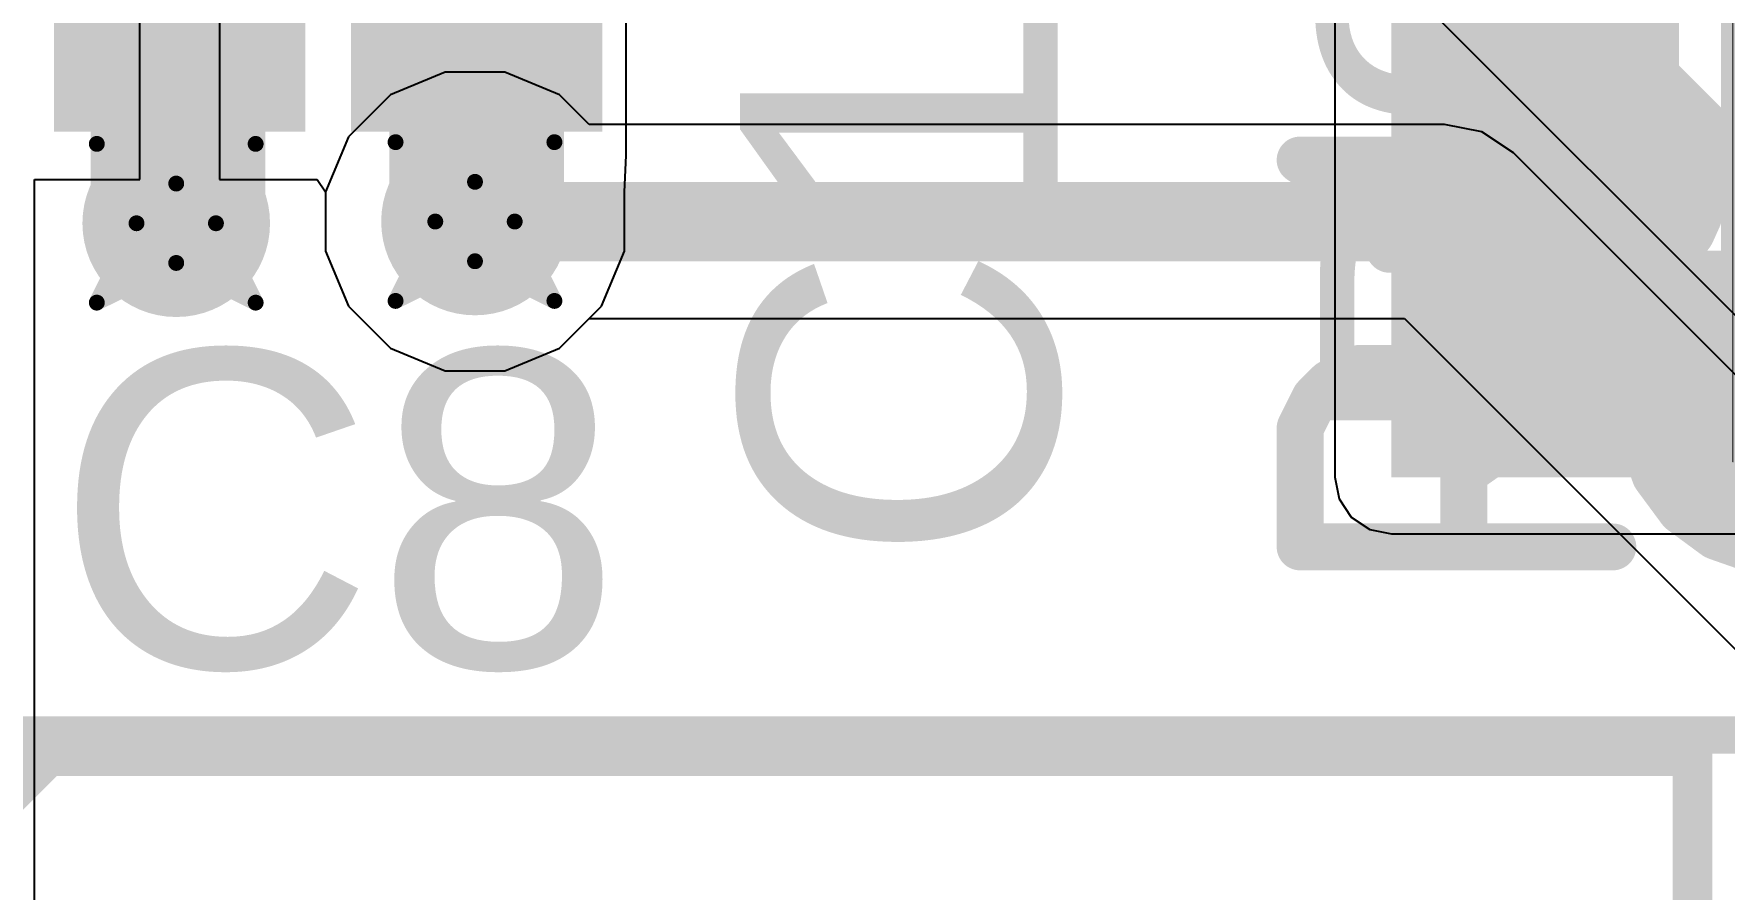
# Model space of a CAD drawing. Header units: inches. Extents: x 0 to 12.4, y -0.6 to 2.2.
# Drawn here: x 1.3581 to 1.5709, y 1.5961 to 1.7039 of the extents above; entities that cross this region are included whole.
import ezdxf

# ---------------------------------------------------------------- set-up
doc = ezdxf.new("R2010")
doc.units = ezdxf.units.IN
doc.header["$MEASUREMENT"] = 0
for name, color, linetype in [('Bottom Layer', 5, 'Continuous'), ('Dimension', 6, 'Continuous'), ('Drill Drawing', 1, 'Continuous'), ('Mechanical 4', 56, 'Continuous'), ('Top Layer', 1, 'Continuous'), ('Top Overlay', 2, 'Continuous'), ('Top Paste', 8, 'Continuous'), ('Top Solder', 216, 'Continuous'), ('Via Holes', 16, 'Continuous')]:
    doc.layers.add(name, color=color, linetype=linetype)
doc.styles.add('Arial', font='', dxfattribs={"height": 0.2})
doc.styles.get('Arial').set_extended_font_data('Arial')

# ---------------------------------------------------------------- blocks, each defined once
blk = doc.blocks.new('SOT_23_5_3')
at = {"layer": 'Top Layer'}
for points in [[(-0.07283465, 0.0492126), (-0.02952755, 0.0492126), (-0.02952755, 0.0255906), (-0.07283465, 0.0255906)], [(0.02952755, 0.0492126), (0.07283465, 0.0492126), (0.07283465, 0.0255906), (0.02952755, 0.0255906)], [(-0.07283465, 0.011811), (-0.02952755, 0.011811), (-0.02952755, -0.011811), (-0.07283465, -0.011811)], [(-0.07283465, -0.0255906), (-0.02952755, -0.0255906), (-0.02952755, -0.0492126), (-0.07283465, -0.0492126)], [(0.02952755, -0.0255906), (0.07283465, -0.0255906), (0.07283465, -0.0492126), (0.02952755, -0.0492126)]]:
    blk.add_hatch(color=1, dxfattribs=at).paths.add_polyline_path(points)
at = {"layer": 'Top Paste'}
for points in [[(-0.07283465, 0.0492126), (-0.02952755, 0.0492126), (-0.02952755, 0.0255906), (-0.07283465, 0.0255906)], [(0.02952755, 0.0492126), (0.07283465, 0.0492126), (0.07283465, 0.0255906), (0.02952755, 0.0255906)], [(-0.07283465, 0.011811), (-0.02952755, 0.011811), (-0.02952755, -0.011811), (-0.07283465, -0.011811)], [(-0.07283465, -0.0255906), (-0.02952755, -0.0255906), (-0.02952755, -0.0492126), (-0.07283465, -0.0492126)], [(0.02952755, -0.0255906), (0.07283465, -0.0255906), (0.07283465, -0.0492126), (0.02952755, -0.0492126)]]:
    blk.add_hatch(color=8, dxfattribs=at).paths.add_polyline_path(points)
at = {"layer": 'Top Solder'}
for points in [[(-0.07683465, 0.0532126), (-0.02552755, 0.0532126), (-0.02552755, 0.0215906), (-0.07683465, 0.0215906)], [(0.02552755, 0.0532126), (0.07683465, 0.0532126), (0.07683465, 0.0215906), (0.02552755, 0.0215906)], [(-0.07683465, 0.015811), (-0.02552755, 0.015811), (-0.02552755, -0.015811), (-0.07683465, -0.015811)], [(-0.07683465, -0.0215906), (-0.02552755, -0.0215906), (-0.02552755, -0.0532126), (-0.07683465, -0.0532126)], [(0.02552755, -0.0215906), (0.07683465, -0.0215906), (0.07683465, -0.0532126), (0.02552755, -0.0532126)]]:
    blk.add_hatch(color=216, dxfattribs=at).paths.add_polyline_path(points)
at = {"layer": 'Top Overlay'}
for points in [[(-0.0346064, 0.059, 0.005, 0.005, 0), (-0.0346064, 0.055063, 0.005, 0.005, 0)], [(-0.0346064, 0.059, 0.005, 0.005, 0), (0.0343936, 0.059, 0.005, 0.005, 0)], [(0.0343936, 0.059, 0.005, 0.005, 0), (0.0343936, 0.055063, 0.005, 0.005, 0)], [(-0.084, 0.042, 0.005, 0.005, 0), (-0.084, 0.032, 0.005, 0.005, 0)], [(-0.084, 0.042, 0.005, 0.005, 0), (-0.079, 0.037, 0.005, 0.005, 0)], [(-0.079, 0.037, 0.005, 0.005, 0), (-0.084, 0.032, 0.005, 0.005, 0)], [(0.0346457, 0.0173228, 0.005, 0.005, 0), (0.0346457, -0.0164567, 0.005, 0.005, 0)], [(-0.0346064, -0.055063, 0.005, 0.005, 0), (-0.0346064, -0.059, 0.005, 0.005, 0)], [(0.0343936, -0.055063, 0.005, 0.005, 0), (0.0343936, -0.059, 0.005, 0.005, 0)], [(-0.0346064, -0.059, 0.005, 0.005, 0), (0.0343936, -0.059, 0.005, 0.005, 0)]]:
    blk.add_lwpolyline(points, format="xyseb", dxfattribs=at)
for points in [[(-0.0358564, 0.059, 0.0025, 0.0025, 1), (-0.0333564, 0.059, 0.0025, 0.0025, 1)], [(-0.0358564, 0.059, 0.0025, 0.0025, 1), (-0.0333564, 0.059, 0.0025, 0.0025, 1)], [(0.0331436, 0.059, 0.0025, 0.0025, 1), (0.0356436, 0.059, 0.0025, 0.0025, 1)], [(0.0331436, 0.059, 0.0025, 0.0025, 1), (0.0356436, 0.059, 0.0025, 0.0025, 1)], [(-0.0358564, 0.055063, 0.0025, 0.0025, 1), (-0.0333564, 0.055063, 0.0025, 0.0025, 1)], [(0.0331436, 0.055063, 0.0025, 0.0025, 1), (0.0356436, 0.055063, 0.0025, 0.0025, 1)], [(-0.08525, 0.042, 0.0025, 0.0025, 1), (-0.08275, 0.042, 0.0025, 0.0025, 1)], [(-0.08525, 0.042, 0.0025, 0.0025, 1), (-0.08275, 0.042, 0.0025, 0.0025, 1)], [(-0.08025, 0.037, 0.0025, 0.0025, 1), (-0.07775, 0.037, 0.0025, 0.0025, 1)], [(-0.08025, 0.037, 0.0025, 0.0025, 1), (-0.07775, 0.037, 0.0025, 0.0025, 1)], [(-0.08525, 0.032, 0.0025, 0.0025, 1), (-0.08275, 0.032, 0.0025, 0.0025, 1)], [(-0.08525, 0.032, 0.0025, 0.0025, 1), (-0.08275, 0.032, 0.0025, 0.0025, 1)], [(0.0333957, 0.0173228, 0.0025, 0.0025, 1), (0.0358957, 0.0173228, 0.0025, 0.0025, 1)], [(0.0333957, -0.0164567, 0.0025, 0.0025, 1), (0.0358957, -0.0164567, 0.0025, 0.0025, 1)], [(-0.0358564, -0.055063, 0.0025, 0.0025, 1), (-0.0333564, -0.055063, 0.0025, 0.0025, 1)], [(0.0331436, -0.055063, 0.0025, 0.0025, 1), (0.0356436, -0.055063, 0.0025, 0.0025, 1)], [(-0.0358564, -0.059, 0.0025, 0.0025, 1), (-0.0333564, -0.059, 0.0025, 0.0025, 1)], [(-0.0358564, -0.059, 0.0025, 0.0025, 1), (-0.0333564, -0.059, 0.0025, 0.0025, 1)], [(0.0331436, -0.059, 0.0025, 0.0025, 1), (0.0356436, -0.059, 0.0025, 0.0025, 1)], [(0.0331436, -0.059, 0.0025, 0.0025, 1), (0.0356436, -0.059, 0.0025, 0.0025, 1)]]:
    blk.add_lwpolyline(points, format="xyseb", close=True, dxfattribs=at)
blk = doc.blocks.new('R___0402_24')
at = {"layer": 'Top Layer'}
for points in [[(-0.0275, -0.0125), (-0.0275, 0.0125), (-0.009500000000000003, 0.0125), (-0.009499999999999996, -0.0125)], [(0.009500000000000003, -0.0125), (0.009499999999999996, 0.0125), (0.0275, 0.0125), (0.0275, -0.0125)]]:
    blk.add_hatch(color=1, dxfattribs=at).paths.add_polyline_path(points)
at = {"layer": 'Top Paste'}
for points in [[(-0.0275, -0.0125), (-0.0275, 0.0125), (-0.009500000000000003, 0.0125), (-0.009499999999999996, -0.0125)], [(0.009500000000000003, -0.0125), (0.009499999999999996, 0.0125), (0.0275, 0.0125), (0.0275, -0.0125)]]:
    blk.add_hatch(color=8, dxfattribs=at).paths.add_polyline_path(points)
at = {"layer": 'Top Solder'}
for points in [[(-0.0296654, -0.0146654), (-0.0296654, 0.0146654), (-0.007334600000000003, 0.0146654), (-0.007334599999999997, -0.0146654)], [(0.007334600000000003, -0.0146654), (0.007334599999999997, 0.0146654), (0.0296654, 0.0146654), (0.0296654, -0.0146654)]]:
    blk.add_hatch(color=216, dxfattribs=at).paths.add_polyline_path(points)
at = {"layer": 'Top Overlay'}
for points in [[(-0.031, -0.016, 0.005, 0.005, 0), (-0.031, 0.016, 0.005, 0.005, 0)], [(0.031, 0.016, 0.005, 0.005, 0), (-0.031, 0.016, 0.005, 0.005, 0)], [(0.031, -0.016, 0.005, 0.005, 0), (0.031, 0.016, 0.005, 0.005, 0)], [(0.031, -0.016, 0.005, 0.005, 0), (-0.031, -0.016, 0.005, 0.005, 0)], [(0.032, -0.017, 0.000127, 0.000127, 0), (-0.032, -0.017, 0.000127, 0.000127, 0)]]:
    blk.add_lwpolyline(points, format="xyseb", dxfattribs=at)
for points in [[(-0.03225, 0.016, 0.0025, 0.0025, 1), (-0.02975, 0.016, 0.0025, 0.0025, 1)], [(-0.03225, 0.016, 0.0025, 0.0025, 1), (-0.02975, 0.016, 0.0025, 0.0025, 1)], [(0.02975, 0.016, 0.0025, 0.0025, 1), (0.03225, 0.016, 0.0025, 0.0025, 1)], [(0.02975, 0.016, 0.0025, 0.0025, 1), (0.03225, 0.016, 0.0025, 0.0025, 1)], [(-0.03225, -0.016, 0.0025, 0.0025, 1), (-0.02975, -0.016, 0.0025, 0.0025, 1)], [(-0.03225, -0.016, 0.0025, 0.0025, 1), (-0.02975, -0.016, 0.0025, 0.0025, 1)], [(0.02975, -0.016, 0.0025, 0.0025, 1), (0.03225, -0.016, 0.0025, 0.0025, 1)], [(0.02975, -0.016, 0.0025, 0.0025, 1), (0.03225, -0.016, 0.0025, 0.0025, 1)], [(-0.0320317, -0.017, 6.35e-05, 6.35e-05, 1), (-0.0319683, -0.017, 6.35e-05, 6.35e-05, 1)], [(0.0319683, -0.017, 6.35e-05, 6.35e-05, 1), (0.0320317, -0.017, 6.35e-05, 6.35e-05, 1)]]:
    blk.add_lwpolyline(points, format="xyseb", close=True, dxfattribs=at)
blk = doc.blocks.new('RT1A221M0605_61')
at = {"layer": 'Top Overlay'}
for points in [[(-0.1299213, 0.0770787, 0.005, 0.005, 0), (-0.0770787, 0.1299213, 0.005, 0.005, 0)], [(-0.0770787, 0.1299213, 0.005, 0.005, 0), (0, 0.1299213, 0.005, 0.005, 0)], [(0, 0.1299213, 0.005, 0.005, 0), (0.1299213, 0.1299213, 0.005, 0.005, 0)], [(0.1299213, 0.0550787, 0.005, 0.005, 0), (0.1299213, 0.1299213, 0.005, 0.005, 0)]]:
    blk.add_lwpolyline(points, format="xyseb", dxfattribs=at)
for points in [[(-0.0783287, 0.1299213, 0.0025, 0.0025, 1), (-0.0758287, 0.1299213, 0.0025, 0.0025, 1)], [(-0.0783287, 0.1299213, 0.0025, 0.0025, 1), (-0.0758287, 0.1299213, 0.0025, 0.0025, 1)], [(-0.00125, 0.1299213, 0.0025, 0.0025, 1), (0.00125, 0.1299213, 0.0025, 0.0025, 1)], [(-0.00125, 0.1299213, 0.0025, 0.0025, 1), (0.00125, 0.1299213, 0.0025, 0.0025, 1)], [(0.1286713, 0.1299213, 0.0025, 0.0025, 1), (0.1311713, 0.1299213, 0.0025, 0.0025, 1)], [(0.1286713, 0.1299213, 0.0025, 0.0025, 1), (0.1311713, 0.1299213, 0.0025, 0.0025, 1)]]:
    blk.add_lwpolyline(points, format="xyseb", close=True, dxfattribs=at)

msp = doc.modelspace()

# ---------------------------------------------------------------- hatches: boundary and pattern name
at = {"layer": 'Bottom Layer'}
h = msp.add_hatch(color=5, dxfattribs=at)
edge = h.paths.add_edge_path()
edge.add_arc((1.4136182, 1.6802166), 0.011811, 0, 360)
h = msp.add_hatch(color=5, dxfattribs=at)
edge = h.paths.add_edge_path()
edge.add_arc((1.376, 1.68), 0.011811, 0, 360)
at = {"layer": 'Top Layer'}
for points in [[(1.529, 1.648), (1.564, 1.648), (1.564, 1.827), (1.529, 1.827)], [(1.529, 1.648), (1.6034408, 1.648), (1.6034408, 1.676551), (1.529, 1.676551)]]:
    msp.add_hatch(color=1, dxfattribs=at).paths.add_polyline_path(points)
h = msp.add_hatch(color=1, dxfattribs=at)
edge = h.paths.add_edge_path()
edge.add_arc((1.4136182, 1.6802166), 0.011811, 0, 360)
h = msp.add_hatch(color=1, dxfattribs=at)
edge = h.paths.add_edge_path()
edge.add_arc((1.376, 1.68), 0.011811, 0, 360)
at = {"layer": 'Via Holes'}
h = msp.add_hatch(color=7, dxfattribs=at)
edge = h.paths.add_edge_path()
edge.add_arc((1.376, 1.68), 0.0059055, 0, 360)
h = msp.add_hatch(color=7, dxfattribs=at)
edge = h.paths.add_edge_path()
edge.add_arc((1.4136182, 1.6802166), 0.0059055, 0, 360)

# ---------------------------------------------------------------- linework, layer by layer
at = {"layer": 'Bottom Layer'}
for p, q in [((1.5039321, 1.7367649), (1.7427649, 1.4979321)), ((1.4098765, 1.6990276), (1.4029626, 1.6961638)), ((1.4173599, 1.6990276), (1.4098765, 1.6990276)), ((1.4242738, 1.6961638), (1.4173599, 1.6990276)), ((1.4029626, 1.6961638), (1.397671, 1.6908722)), ((1.4279859, 1.6924517), (1.4242738, 1.6961638)), ((1.5357055, 1.6924517), (1.4279859, 1.6924517)), ((1.5403877, 1.6915204), (1.5357055, 1.6924517)), ((1.397671, 1.6908722), (1.3948072, 1.6839583)), ((1.544357, 1.6888681), (1.5403877, 1.6915204)), ((1.7086515, 1.5245736), (1.544357, 1.6888681)), ((1.3948072, 1.6839583), (1.3948072, 1.6764749)), ((1.3948072, 1.6764749), (1.397671, 1.669561)), ((1.397671, 1.669561), (1.4029626, 1.6642694)), ((1.4242738, 1.6642694), (1.4279859, 1.6679815)), ((1.4279859, 1.6679815), (1.5306376, 1.6679815)), ((1.5306376, 1.6679815), (1.6877649, 1.5108542)), ((1.4029626, 1.6642694), (1.4098765, 1.6614056)), ((1.4173599, 1.6614056), (1.4242738, 1.6642694)), ((1.4098765, 1.6614056), (1.4173599, 1.6614056))]:
    msp.add_line(p, q, dxfattribs=at)
for points in [[(1.509, 1.749, 0.01, 0.01, 0), (1.755, 1.503, 0.01, 0.01, 0)], [(1.4136182, 1.6802166, 0.01, 0.01, 0), (1.5357055, 1.6802166, 0.01, 0.01, 0)], [(1.5357055, 1.6802166, 0.01, 0.01, 0), (1.7, 1.5159221, 0.01, 0.01, 0)]]:
    msp.add_lwpolyline(points, format="xyseb", dxfattribs=at)
for points in [[(1.4111182, 1.6802166, 0.005, 0.005, 1), (1.4161182, 1.6802166, 0.005, 0.005, 1)], [(1.5332055, 1.6802166, 0.005, 0.005, 1), (1.5382055, 1.6802166, 0.005, 0.005, 1)], [(1.5332055, 1.6802166, 0.005, 0.005, 1), (1.5382055, 1.6802166, 0.005, 0.005, 1)]]:
    msp.add_lwpolyline(points, format="xyseb", close=True, dxfattribs=at)
at = {"layer": 'Dimension'}
for points in [[(1.5612935, 1.6949748, 0.007874, 0.007874, 0), (1.5612935, 1.709507, 0.007874, 0.007874, 0)], [(1.5612935, 1.694974, 0.007874, 0.007874, 0), (1.5612935, 1.6949748, 0.007874, 0.007874, 0)], [(1.5612935, 1.6948606, 0.007874, 0.007874, 0), (1.5612935, 1.694974, 0.007874, 0.007874, 0)], [(1.5612935, 1.6948606, 0.007874, 0.007874, 0), (1.5613041, 1.6947474, 0.007874, 0.007874, 0)], [(1.5613041, 1.6947469, 0.007874, 0.007874, 0), (1.5613041, 1.6947474, 0.007874, 0.007874, 0)], [(1.5613041, 1.6947469, 0.007874, 0.007874, 0), (1.5613743, 1.6939981, 0.007874, 0.007874, 0)], [(1.5613743, 1.6939981, 0.007874, 0.007874, 0), (1.5614021, 1.6937022, 0.007874, 0.007874, 0)], [(1.5614021, 1.6937022, 0.007874, 0.007874, 0), (1.5615002, 1.6934216, 0.007874, 0.007874, 0)], [(1.5615002, 1.6934216, 0.007874, 0.007874, 0), (1.5615003, 1.6934215, 0.007874, 0.007874, 0)], [(1.5615003, 1.6934215, 0.007874, 0.007874, 0), (1.5626109, 1.6902475, 0.007874, 0.007874, 0)], [(1.5626109, 1.6902475, 0.007874, 0.007874, 0), (1.5631092, 1.6888236, 0.007874, 0.007874, 0)], [(1.5631092, 1.6888236, 0.007874, 0.007874, 0), (1.5633264, 1.6885293, 0.007874, 0.007874, 0)], [(1.5633264, 1.6885293, 0.007874, 0.007874, 0), (1.5633265, 1.6885291, 0.007874, 0.007874, 0)], [(1.5633265, 1.6885291, 0.007874, 0.007874, 0), (1.5658861, 1.6850609, 0.007874, 0.007874, 0)], [(1.5658861, 1.6850609, 0.007874, 0.007874, 0), (1.5667309, 1.6831889, 0.007874, 0.007874, 0)], [(1.5667309, 1.6811351, 0.007874, 0.007874, 0), (1.5667309, 1.6831889, 0.007874, 0.007874, 0)], [(1.5658861, 1.679263, 0.007874, 0.007874, 0), (1.5667309, 1.6811351, 0.007874, 0.007874, 0)], [(1.5633265, 1.6757948, 0.007874, 0.007874, 0), (1.5658861, 1.679263, 0.007874, 0.007874, 0)], [(1.5629883, 1.6751551, 0.007874, 0.007874, 0), (1.5631092, 1.6755003, 0.007874, 0.007874, 0)], [(1.5631092, 1.6755003, 0.007874, 0.007874, 0), (1.5633263, 1.6757946, 0.007874, 0.007874, 0)], [(1.5633263, 1.6757946, 0.007874, 0.007874, 0), (1.5633265, 1.6757948, 0.007874, 0.007874, 0)], [(1.5615002, 1.6709024, 0.007874, 0.007874, 0), (1.5629883, 1.675155, 0.007874, 0.007874, 0)], [(1.5629883, 1.675155, 0.007874, 0.007874, 0), (1.5629883, 1.6751551, 0.007874, 0.007874, 0)], [(1.5612935, 1.6694634, 0.007874, 0.007874, 0), (1.5613041, 1.6695765, 0.007874, 0.007874, 0)], [(1.5612935, 1.6693496, 0.007874, 0.007874, 0), (1.5612935, 1.6694634, 0.007874, 0.007874, 0)], [(1.5612935, 1.6693495, 0.007874, 0.007874, 0), (1.5612935, 1.6693496, 0.007874, 0.007874, 0)], [(1.5612935, 1.6548174, 0.007874, 0.007874, 0), (1.5612935, 1.6693495, 0.007874, 0.007874, 0)], [(1.5613041, 1.669577, 0.007874, 0.007874, 0), (1.5613743, 1.6703258, 0.007874, 0.007874, 0)], [(1.5613041, 1.6695765, 0.007874, 0.007874, 0), (1.5613041, 1.669577, 0.007874, 0.007874, 0)], [(1.5613743, 1.6703259, 0.007874, 0.007874, 0), (1.5614021, 1.6706218, 0.007874, 0.007874, 0)], [(1.5613743, 1.6703258, 0.007874, 0.007874, 0), (1.5613743, 1.6703259, 0.007874, 0.007874, 0)], [(1.5614021, 1.6706218, 0.007874, 0.007874, 0), (1.5615002, 1.6709021, 0.007874, 0.007874, 0)], [(1.5615002, 1.6709021, 0.007874, 0.007874, 0), (1.5615002, 1.6709024, 0.007874, 0.007874, 0)], [(1.5612935, 1.6548165, 0.007874, 0.007874, 0), (1.5612935, 1.6548174, 0.007874, 0.007874, 0)], [(1.5612935, 1.6547031, 0.007874, 0.007874, 0), (1.5612935, 1.6548165, 0.007874, 0.007874, 0)], [(1.5612935, 1.6547031, 0.007874, 0.007874, 0), (1.5613041, 1.65459, 0.007874, 0.007874, 0)], [(1.5613041, 1.6545894, 0.007874, 0.007874, 0), (1.5613041, 1.65459, 0.007874, 0.007874, 0)], [(1.5613041, 1.6545894, 0.007874, 0.007874, 0), (1.5613743, 1.6538406, 0.007874, 0.007874, 0)], [(1.5613743, 1.6538406, 0.007874, 0.007874, 0), (1.5614021, 1.6535447, 0.007874, 0.007874, 0)], [(1.5614021, 1.6535447, 0.007874, 0.007874, 0), (1.5615002, 1.6532641, 0.007874, 0.007874, 0)], [(1.5615002, 1.6532641, 0.007874, 0.007874, 0), (1.5615003, 1.6532641, 0.007874, 0.007874, 0)], [(1.5615003, 1.6532641, 0.007874, 0.007874, 0), (1.5628874, 1.6492999, 0.007874, 0.007874, 0)], [(1.5628874, 1.6492999, 0.007874, 0.007874, 0), (1.5631092, 1.6486661, 0.007874, 0.007874, 0)], [(1.5631092, 1.6486661, 0.007874, 0.007874, 0), (1.5661784, 1.6445075, 0.007874, 0.007874, 0)], [(1.5661784, 1.6445075, 0.007874, 0.007874, 0), (1.570337, 1.6414383, 0.007874, 0.007874, 0)], [(1.570337, 1.6414383, 0.007874, 0.007874, 0), (1.5752155, 1.6397312, 0.007874, 0.007874, 0)]]:
    msp.add_lwpolyline(points, format="xyseb", dxfattribs=at)
for points in [[(1.559325, 1.6949748, 0.003937, 0.003937, 1), (1.563262, 1.6949748, 0.003937, 0.003937, 1)], [(1.559325, 1.6949748, 0.003937, 0.003937, 1), (1.563262, 1.6949748, 0.003937, 0.003937, 1)], [(1.559325, 1.694974, 0.003937, 0.003937, 1), (1.563262, 1.694974, 0.003937, 0.003937, 1)], [(1.559325, 1.694974, 0.003937, 0.003937, 1), (1.563262, 1.694974, 0.003937, 0.003937, 1)], [(1.559325, 1.6948606, 0.003937, 0.003937, 1), (1.563262, 1.6948606, 0.003937, 0.003937, 1)], [(1.559325, 1.6948606, 0.003937, 0.003937, 1), (1.563262, 1.6948606, 0.003937, 0.003937, 1)], [(1.5593356, 1.6947474, 0.003937, 0.003937, 1), (1.5632726, 1.6947474, 0.003937, 0.003937, 1)], [(1.5593356, 1.6947474, 0.003937, 0.003937, 1), (1.5632726, 1.6947474, 0.003937, 0.003937, 1)], [(1.5593356, 1.6947469, 0.003937, 0.003937, 1), (1.5632726, 1.6947469, 0.003937, 0.003937, 1)], [(1.5593356, 1.6947469, 0.003937, 0.003937, 1), (1.5632726, 1.6947469, 0.003937, 0.003937, 1)], [(1.5594058, 1.6939981, 0.003937, 0.003937, 1), (1.5633428, 1.6939981, 0.003937, 0.003937, 1)], [(1.5594058, 1.6939981, 0.003937, 0.003937, 1), (1.5633428, 1.6939981, 0.003937, 0.003937, 1)], [(1.5594336, 1.6937022, 0.003937, 0.003937, 1), (1.5633706, 1.6937022, 0.003937, 0.003937, 1)], [(1.5594336, 1.6937022, 0.003937, 0.003937, 1), (1.5633706, 1.6937022, 0.003937, 0.003937, 1)], [(1.5595317, 1.6934216, 0.003937, 0.003937, 1), (1.5634687, 1.6934216, 0.003937, 0.003937, 1)], [(1.5595317, 1.6934216, 0.003937, 0.003937, 1), (1.5634687, 1.6934216, 0.003937, 0.003937, 1)], [(1.5595318, 1.6934215, 0.003937, 0.003937, 1), (1.5634688, 1.6934215, 0.003937, 0.003937, 1)], [(1.5595318, 1.6934215, 0.003937, 0.003937, 1), (1.5634688, 1.6934215, 0.003937, 0.003937, 1)], [(1.5606424, 1.6902475, 0.003937, 0.003937, 1), (1.5645794, 1.6902475, 0.003937, 0.003937, 1)], [(1.5606424, 1.6902475, 0.003937, 0.003937, 1), (1.5645794, 1.6902475, 0.003937, 0.003937, 1)], [(1.5611407, 1.6888236, 0.003937, 0.003937, 1), (1.5650777, 1.6888236, 0.003937, 0.003937, 1)], [(1.5611407, 1.6888236, 0.003937, 0.003937, 1), (1.5650777, 1.6888236, 0.003937, 0.003937, 1)], [(1.5613579, 1.6885293, 0.003937, 0.003937, 1), (1.5652949, 1.6885293, 0.003937, 0.003937, 1)], [(1.5613579, 1.6885293, 0.003937, 0.003937, 1), (1.5652949, 1.6885293, 0.003937, 0.003937, 1)], [(1.561358, 1.6885291, 0.003937, 0.003937, 1), (1.565295, 1.6885291, 0.003937, 0.003937, 1)], [(1.561358, 1.6885291, 0.003937, 0.003937, 1), (1.565295, 1.6885291, 0.003937, 0.003937, 1)], [(1.5639176, 1.6850609, 0.003937, 0.003937, 1), (1.5678546, 1.6850609, 0.003937, 0.003937, 1)], [(1.5639176, 1.6850609, 0.003937, 0.003937, 1), (1.5678546, 1.6850609, 0.003937, 0.003937, 1)], [(1.5647624, 1.6831889, 0.003937, 0.003937, 1), (1.5686994, 1.6831889, 0.003937, 0.003937, 1)], [(1.5647624, 1.6831889, 0.003937, 0.003937, 1), (1.5686994, 1.6831889, 0.003937, 0.003937, 1)], [(1.5647624, 1.6811351, 0.003937, 0.003937, 1), (1.5686994, 1.6811351, 0.003937, 0.003937, 1)], [(1.5647624, 1.6811351, 0.003937, 0.003937, 1), (1.5686994, 1.6811351, 0.003937, 0.003937, 1)], [(1.5639176, 1.679263, 0.003937, 0.003937, 1), (1.5678546, 1.679263, 0.003937, 0.003937, 1)], [(1.5639176, 1.679263, 0.003937, 0.003937, 1), (1.5678546, 1.679263, 0.003937, 0.003937, 1)], [(1.5611407, 1.6755003, 0.003937, 0.003937, 1), (1.5650777, 1.6755003, 0.003937, 0.003937, 1)], [(1.5611407, 1.6755003, 0.003937, 0.003937, 1), (1.5650777, 1.6755003, 0.003937, 0.003937, 1)], [(1.5613578, 1.6757946, 0.003937, 0.003937, 1), (1.5652948, 1.6757946, 0.003937, 0.003937, 1)], [(1.5613578, 1.6757946, 0.003937, 0.003937, 1), (1.5652948, 1.6757946, 0.003937, 0.003937, 1)], [(1.561358, 1.6757948, 0.003937, 0.003937, 1), (1.565295, 1.6757948, 0.003937, 0.003937, 1)], [(1.561358, 1.6757948, 0.003937, 0.003937, 1), (1.565295, 1.6757948, 0.003937, 0.003937, 1)], [(1.5610198, 1.6751551, 0.003937, 0.003937, 1), (1.5649568, 1.6751551, 0.003937, 0.003937, 1)], [(1.5610198, 1.6751551, 0.003937, 0.003937, 1), (1.5649568, 1.6751551, 0.003937, 0.003937, 1)], [(1.5610198, 1.675155, 0.003937, 0.003937, 1), (1.5649568, 1.675155, 0.003937, 0.003937, 1)], [(1.5610198, 1.675155, 0.003937, 0.003937, 1), (1.5649568, 1.675155, 0.003937, 0.003937, 1)], [(1.559325, 1.6694634, 0.003937, 0.003937, 1), (1.563262, 1.6694634, 0.003937, 0.003937, 1)], [(1.559325, 1.6694634, 0.003937, 0.003937, 1), (1.563262, 1.6694634, 0.003937, 0.003937, 1)], [(1.559325, 1.6693496, 0.003937, 0.003937, 1), (1.563262, 1.6693496, 0.003937, 0.003937, 1)], [(1.559325, 1.6693496, 0.003937, 0.003937, 1), (1.563262, 1.6693496, 0.003937, 0.003937, 1)], [(1.559325, 1.6693495, 0.003937, 0.003937, 1), (1.563262, 1.6693495, 0.003937, 0.003937, 1)], [(1.559325, 1.6693495, 0.003937, 0.003937, 1), (1.563262, 1.6693495, 0.003937, 0.003937, 1)], [(1.5593356, 1.669577, 0.003937, 0.003937, 1), (1.5632726, 1.669577, 0.003937, 0.003937, 1)], [(1.5593356, 1.669577, 0.003937, 0.003937, 1), (1.5632726, 1.669577, 0.003937, 0.003937, 1)], [(1.5593356, 1.6695765, 0.003937, 0.003937, 1), (1.5632726, 1.6695765, 0.003937, 0.003937, 1)], [(1.5593356, 1.6695765, 0.003937, 0.003937, 1), (1.5632726, 1.6695765, 0.003937, 0.003937, 1)], [(1.5594058, 1.6703259, 0.003937, 0.003937, 1), (1.5633428, 1.6703259, 0.003937, 0.003937, 1)], [(1.5594058, 1.6703259, 0.003937, 0.003937, 1), (1.5633428, 1.6703259, 0.003937, 0.003937, 1)], [(1.5594058, 1.6703258, 0.003937, 0.003937, 1), (1.5633428, 1.6703258, 0.003937, 0.003937, 1)], [(1.5594058, 1.6703258, 0.003937, 0.003937, 1), (1.5633428, 1.6703258, 0.003937, 0.003937, 1)], [(1.5594336, 1.6706218, 0.003937, 0.003937, 1), (1.5633706, 1.6706218, 0.003937, 0.003937, 1)], [(1.5594336, 1.6706218, 0.003937, 0.003937, 1), (1.5633706, 1.6706218, 0.003937, 0.003937, 1)], [(1.5595317, 1.6709024, 0.003937, 0.003937, 1), (1.5634687, 1.6709024, 0.003937, 0.003937, 1)], [(1.5595317, 1.6709024, 0.003937, 0.003937, 1), (1.5634687, 1.6709024, 0.003937, 0.003937, 1)], [(1.5595317, 1.6709021, 0.003937, 0.003937, 1), (1.5634687, 1.6709021, 0.003937, 0.003937, 1)], [(1.5595317, 1.6709021, 0.003937, 0.003937, 1), (1.5634687, 1.6709021, 0.003937, 0.003937, 1)], [(1.559325, 1.6548174, 0.003937, 0.003937, 1), (1.563262, 1.6548174, 0.003937, 0.003937, 1)], [(1.559325, 1.6548174, 0.003937, 0.003937, 1), (1.563262, 1.6548174, 0.003937, 0.003937, 1)], [(1.559325, 1.6548165, 0.003937, 0.003937, 1), (1.563262, 1.6548165, 0.003937, 0.003937, 1)], [(1.559325, 1.6548165, 0.003937, 0.003937, 1), (1.563262, 1.6548165, 0.003937, 0.003937, 1)], [(1.559325, 1.6547031, 0.003937, 0.003937, 1), (1.563262, 1.6547031, 0.003937, 0.003937, 1)], [(1.559325, 1.6547031, 0.003937, 0.003937, 1), (1.563262, 1.6547031, 0.003937, 0.003937, 1)], [(1.5593356, 1.65459, 0.003937, 0.003937, 1), (1.5632726, 1.65459, 0.003937, 0.003937, 1)], [(1.5593356, 1.65459, 0.003937, 0.003937, 1), (1.5632726, 1.65459, 0.003937, 0.003937, 1)], [(1.5593356, 1.6545894, 0.003937, 0.003937, 1), (1.5632726, 1.6545894, 0.003937, 0.003937, 1)], [(1.5593356, 1.6545894, 0.003937, 0.003937, 1), (1.5632726, 1.6545894, 0.003937, 0.003937, 1)], [(1.5594058, 1.6538406, 0.003937, 0.003937, 1), (1.5633428, 1.6538406, 0.003937, 0.003937, 1)], [(1.5594058, 1.6538406, 0.003937, 0.003937, 1), (1.5633428, 1.6538406, 0.003937, 0.003937, 1)], [(1.5594336, 1.6535447, 0.003937, 0.003937, 1), (1.5633706, 1.6535447, 0.003937, 0.003937, 1)], [(1.5594336, 1.6535447, 0.003937, 0.003937, 1), (1.5633706, 1.6535447, 0.003937, 0.003937, 1)], [(1.5595317, 1.6532641, 0.003937, 0.003937, 1), (1.5634687, 1.6532641, 0.003937, 0.003937, 1)], [(1.5595317, 1.6532641, 0.003937, 0.003937, 1), (1.5634687, 1.6532641, 0.003937, 0.003937, 1)], [(1.5595318, 1.6532641, 0.003937, 0.003937, 1), (1.5634688, 1.6532641, 0.003937, 0.003937, 1)], [(1.5595318, 1.6532641, 0.003937, 0.003937, 1), (1.5634688, 1.6532641, 0.003937, 0.003937, 1)], [(1.5609189, 1.6492999, 0.003937, 0.003937, 1), (1.5648559, 1.6492999, 0.003937, 0.003937, 1)], [(1.5609189, 1.6492999, 0.003937, 0.003937, 1), (1.5648559, 1.6492999, 0.003937, 0.003937, 1)], [(1.5611407, 1.6486661, 0.003937, 0.003937, 1), (1.5650777, 1.6486661, 0.003937, 0.003937, 1)], [(1.5611407, 1.6486661, 0.003937, 0.003937, 1), (1.5650777, 1.6486661, 0.003937, 0.003937, 1)], [(1.5642099, 1.6445075, 0.003937, 0.003937, 1), (1.5681469, 1.6445075, 0.003937, 0.003937, 1)], [(1.5642099, 1.6445075, 0.003937, 0.003937, 1), (1.5681469, 1.6445075, 0.003937, 0.003937, 1)], [(1.5683685, 1.6414383, 0.003937, 0.003937, 1), (1.5723055, 1.6414383, 0.003937, 0.003937, 1)], [(1.5683685, 1.6414383, 0.003937, 0.003937, 1), (1.5723055, 1.6414383, 0.003937, 0.003937, 1)]]:
    msp.add_lwpolyline(points, format="xyseb", close=True, dxfattribs=at)
at = {"layer": 'Drill Drawing'}
for points in [[(1.366, 1.69, 0.002, 0.002, 0), (1.376, 1.685, 0.002, 0.002, 0)], [(1.366, 1.69, 0.002, 0.002, 0), (1.371, 1.68, 0.002, 0.002, 0)], [(1.376, 1.685, 0.002, 0.002, 0), (1.386, 1.69, 0.002, 0.002, 0)], [(1.381, 1.68, 0.002, 0.002, 0), (1.386, 1.69, 0.002, 0.002, 0)], [(1.4036182, 1.6902166, 0.002, 0.002, 0), (1.4136182, 1.6852166, 0.002, 0.002, 0)], [(1.4036182, 1.6902166, 0.002, 0.002, 0), (1.4086182, 1.6802166, 0.002, 0.002, 0)], [(1.4136182, 1.6852166, 0.002, 0.002, 0), (1.4236182, 1.6902166, 0.002, 0.002, 0)], [(1.4186182, 1.6802166, 0.002, 0.002, 0), (1.4236182, 1.6902166, 0.002, 0.002, 0)], [(1.366, 1.67, 0.002, 0.002, 0), (1.371, 1.68, 0.002, 0.002, 0)], [(1.381, 1.68, 0.002, 0.002, 0), (1.386, 1.67, 0.002, 0.002, 0)], [(1.4036182, 1.6702166, 0.002, 0.002, 0), (1.4086182, 1.6802166, 0.002, 0.002, 0)], [(1.4186182, 1.6802166, 0.002, 0.002, 0), (1.4236182, 1.6702166, 0.002, 0.002, 0)], [(1.366, 1.67, 0.002, 0.002, 0), (1.376, 1.675, 0.002, 0.002, 0)], [(1.376, 1.675, 0.002, 0.002, 0), (1.386, 1.67, 0.002, 0.002, 0)], [(1.4036182, 1.6702166, 0.002, 0.002, 0), (1.4136182, 1.6752166, 0.002, 0.002, 0)], [(1.4136182, 1.6752166, 0.002, 0.002, 0), (1.4236182, 1.6702166, 0.002, 0.002, 0)]]:
    msp.add_lwpolyline(points, format="xyseb", dxfattribs=at)
for points in [[(1.3655, 1.69, 0.001, 0.001, 1), (1.3665, 1.69, 0.001, 0.001, 1)], [(1.3655, 1.69, 0.001, 0.001, 1), (1.3665, 1.69, 0.001, 0.001, 1)], [(1.3855, 1.69, 0.001, 0.001, 1), (1.3865, 1.69, 0.001, 0.001, 1)], [(1.3855, 1.69, 0.001, 0.001, 1), (1.3865, 1.69, 0.001, 0.001, 1)], [(1.4031182, 1.6902166, 0.001, 0.001, 1), (1.4041182, 1.6902166, 0.001, 0.001, 1)], [(1.4031182, 1.6902166, 0.001, 0.001, 1), (1.4041182, 1.6902166, 0.001, 0.001, 1)], [(1.4231182, 1.6902166, 0.001, 0.001, 1), (1.4241182, 1.6902166, 0.001, 0.001, 1)], [(1.4231182, 1.6902166, 0.001, 0.001, 1), (1.4241182, 1.6902166, 0.001, 0.001, 1)], [(1.3755, 1.685, 0.001, 0.001, 1), (1.3765, 1.685, 0.001, 0.001, 1)], [(1.3755, 1.685, 0.001, 0.001, 1), (1.3765, 1.685, 0.001, 0.001, 1)], [(1.4131182, 1.6852166, 0.001, 0.001, 1), (1.4141182, 1.6852166, 0.001, 0.001, 1)], [(1.4131182, 1.6852166, 0.001, 0.001, 1), (1.4141182, 1.6852166, 0.001, 0.001, 1)], [(1.3705, 1.68, 0.001, 0.001, 1), (1.3715, 1.68, 0.001, 0.001, 1)], [(1.3705, 1.68, 0.001, 0.001, 1), (1.3715, 1.68, 0.001, 0.001, 1)], [(1.3805, 1.68, 0.001, 0.001, 1), (1.3815, 1.68, 0.001, 0.001, 1)], [(1.3805, 1.68, 0.001, 0.001, 1), (1.3815, 1.68, 0.001, 0.001, 1)], [(1.4081182, 1.6802166, 0.001, 0.001, 1), (1.4091182, 1.6802166, 0.001, 0.001, 1)], [(1.4081182, 1.6802166, 0.001, 0.001, 1), (1.4091182, 1.6802166, 0.001, 0.001, 1)], [(1.4181182, 1.6802166, 0.001, 0.001, 1), (1.4191182, 1.6802166, 0.001, 0.001, 1)], [(1.4181182, 1.6802166, 0.001, 0.001, 1), (1.4191182, 1.6802166, 0.001, 0.001, 1)], [(1.3755, 1.675, 0.001, 0.001, 1), (1.3765, 1.675, 0.001, 0.001, 1)], [(1.3755, 1.675, 0.001, 0.001, 1), (1.3765, 1.675, 0.001, 0.001, 1)], [(1.4131182, 1.6752166, 0.001, 0.001, 1), (1.4141182, 1.6752166, 0.001, 0.001, 1)], [(1.4131182, 1.6752166, 0.001, 0.001, 1), (1.4141182, 1.6752166, 0.001, 0.001, 1)], [(1.3655, 1.67, 0.001, 0.001, 1), (1.3665, 1.67, 0.001, 0.001, 1)], [(1.3655, 1.67, 0.001, 0.001, 1), (1.3665, 1.67, 0.001, 0.001, 1)], [(1.3855, 1.67, 0.001, 0.001, 1), (1.3865, 1.67, 0.001, 0.001, 1)], [(1.3855, 1.67, 0.001, 0.001, 1), (1.3865, 1.67, 0.001, 0.001, 1)], [(1.4031182, 1.6702166, 0.001, 0.001, 1), (1.4041182, 1.6702166, 0.001, 0.001, 1)], [(1.4031182, 1.6702166, 0.001, 0.001, 1), (1.4041182, 1.6702166, 0.001, 0.001, 1)], [(1.4231182, 1.6702166, 0.001, 0.001, 1), (1.4241182, 1.6702166, 0.001, 0.001, 1)], [(1.4231182, 1.6702166, 0.001, 0.001, 1), (1.4241182, 1.6702166, 0.001, 0.001, 1)]]:
    msp.add_lwpolyline(points, format="xyseb", close=True, dxfattribs=at)
at = {"layer": 'Mechanical 4'}
for points in [[(1.5568811, 1.6767198, 0.0059055, 0.0059055, 0), (1.5568811, 1.699217, 0.0059055, 0.0059055, 0)], [(1.517511, 1.6879684, 0.0059055, 0.0059055, 0), (1.5568811, 1.6879684, 0.0059055, 0.0059055, 0)], [(1.517511, 1.6879684, 0.0059055, 0.0059055, 0), (1.5231353, 1.6842189, 0.0059055, 0.0059055, 0)], [(1.5231353, 1.6842189, 0.0059055, 0.0059055, 0), (1.5268849, 1.6804694, 0.0059055, 0.0059055, 0)], [(1.5268849, 1.6804694, 0.0059055, 0.0059055, 0), (1.5287596, 1.6767198, 0.0059055, 0.0059055, 0)], [(1.5212606, 1.6598469, 0.0059055, 0.0059055, 0), (1.5250101, 1.6617217, 0.0059055, 0.0059055, 0)], [(1.5250101, 1.6617217, 0.0059055, 0.0059055, 0), (1.5306344, 1.6617217, 0.0059055, 0.0059055, 0)], [(1.5306344, 1.6617217, 0.0059055, 0.0059055, 0), (1.5343839, 1.6598469, 0.0059055, 0.0059055, 0)], [(1.5381334, 1.6485984, 0.0059055, 0.0059055, 0), (1.5568811, 1.6617217, 0.0059055, 0.0059055, 0)], [(1.5193858, 1.6579722, 0.0059055, 0.0059055, 0), (1.5212606, 1.6598469, 0.0059055, 0.0059055, 0)], [(1.5343839, 1.6598469, 0.0059055, 0.0059055, 0), (1.5362587, 1.6579722, 0.0059055, 0.0059055, 0)], [(1.517511, 1.6542226, 0.0059055, 0.0059055, 0), (1.5193858, 1.6579722, 0.0059055, 0.0059055, 0)], [(1.5362587, 1.6579722, 0.0059055, 0.0059055, 0), (1.5381334, 1.6542226, 0.0059055, 0.0059055, 0)], [(1.517511, 1.6392245, 0.0059055, 0.0059055, 0), (1.517511, 1.6542226, 0.0059055, 0.0059055, 0)], [(1.5381334, 1.6392245, 0.0059055, 0.0059055, 0), (1.5381334, 1.6542226, 0.0059055, 0.0059055, 0)], [(1.517511, 1.6392245, 0.0059055, 0.0059055, 0), (1.5568811, 1.6392245, 0.0059055, 0.0059055, 0)], [(1.3484975, 1.6155274, 0.0047244, 0.0047244, 0), (1.5750945, 1.6155274, 0.0047244, 0.0047244, 0)]]:
    msp.add_lwpolyline(points, format="xyseb", dxfattribs=at)
for points in [[(1.5554047, 1.699217, 0.0029527, 0.0029527, 1), (1.5583575, 1.699217, 0.0029527, 0.0029527, 1)], [(1.5160346, 1.6879684, 0.0029527, 0.0029527, 1), (1.5189874, 1.6879684, 0.0029527, 0.0029527, 1)], [(1.5160346, 1.6879684, 0.0029527, 0.0029527, 1), (1.5189874, 1.6879684, 0.0029527, 0.0029527, 1)], [(1.5554047, 1.6879684, 0.0029527, 0.0029527, 1), (1.5583575, 1.6879684, 0.0029527, 0.0029527, 1)], [(1.5216589, 1.6842189, 0.0029527, 0.0029527, 1), (1.5246117, 1.6842189, 0.0029527, 0.0029527, 1)], [(1.5216589, 1.6842189, 0.0029527, 0.0029527, 1), (1.5246117, 1.6842189, 0.0029527, 0.0029527, 1)], [(1.5254085, 1.6804694, 0.0029527, 0.0029527, 1), (1.5283613, 1.6804694, 0.0029527, 0.0029527, 1)], [(1.5254085, 1.6804694, 0.0029527, 0.0029527, 1), (1.5283613, 1.6804694, 0.0029527, 0.0029527, 1)], [(1.5272832, 1.6767198, 0.0029527, 0.0029527, 1), (1.530236, 1.6767198, 0.0029527, 0.0029527, 1)], [(1.5554047, 1.6767198, 0.0029527, 0.0029527, 1), (1.5583575, 1.6767198, 0.0029527, 0.0029527, 1)], [(1.5235337, 1.6617217, 0.0029527, 0.0029527, 1), (1.5264865, 1.6617217, 0.0029527, 0.0029527, 1)], [(1.5235337, 1.6617217, 0.0029527, 0.0029527, 1), (1.5264865, 1.6617217, 0.0029527, 0.0029527, 1)], [(1.529158, 1.6617217, 0.0029527, 0.0029527, 1), (1.5321108, 1.6617217, 0.0029527, 0.0029527, 1)], [(1.529158, 1.6617217, 0.0029527, 0.0029527, 1), (1.5321108, 1.6617217, 0.0029527, 0.0029527, 1)], [(1.5554047, 1.6617217, 0.0029527, 0.0029527, 1), (1.5583575, 1.6617217, 0.0029527, 0.0029527, 1)], [(1.5197842, 1.6598469, 0.0029527, 0.0029527, 1), (1.522737, 1.6598469, 0.0029527, 0.0029527, 1)], [(1.5197842, 1.6598469, 0.0029527, 0.0029527, 1), (1.522737, 1.6598469, 0.0029527, 0.0029527, 1)], [(1.5329075, 1.6598469, 0.0029527, 0.0029527, 1), (1.5358603, 1.6598469, 0.0029527, 0.0029527, 1)], [(1.5329075, 1.6598469, 0.0029527, 0.0029527, 1), (1.5358603, 1.6598469, 0.0029527, 0.0029527, 1)], [(1.5179094, 1.6579722, 0.0029527, 0.0029527, 1), (1.5208622, 1.6579722, 0.0029527, 0.0029527, 1)], [(1.5179094, 1.6579722, 0.0029527, 0.0029527, 1), (1.5208622, 1.6579722, 0.0029527, 0.0029527, 1)], [(1.5347823, 1.6579722, 0.0029527, 0.0029527, 1), (1.5377351, 1.6579722, 0.0029527, 0.0029527, 1)], [(1.5347823, 1.6579722, 0.0029527, 0.0029527, 1), (1.5377351, 1.6579722, 0.0029527, 0.0029527, 1)], [(1.5160346, 1.6542226, 0.0029527, 0.0029527, 1), (1.5189874, 1.6542226, 0.0029527, 0.0029527, 1)], [(1.5160346, 1.6542226, 0.0029527, 0.0029527, 1), (1.5189874, 1.6542226, 0.0029527, 0.0029527, 1)], [(1.536657, 1.6542226, 0.0029527, 0.0029527, 1), (1.5396098, 1.6542226, 0.0029527, 0.0029527, 1)], [(1.536657, 1.6542226, 0.0029527, 0.0029527, 1), (1.5396098, 1.6542226, 0.0029527, 0.0029527, 1)], [(1.536657, 1.6485984, 0.0029527, 0.0029527, 1), (1.5396098, 1.6485984, 0.0029527, 0.0029527, 1)], [(1.5160346, 1.6392245, 0.0029527, 0.0029527, 1), (1.5189874, 1.6392245, 0.0029527, 0.0029527, 1)], [(1.5160346, 1.6392245, 0.0029527, 0.0029527, 1), (1.5189874, 1.6392245, 0.0029527, 0.0029527, 1)], [(1.536657, 1.6392245, 0.0029527, 0.0029527, 1), (1.5396098, 1.6392245, 0.0029527, 0.0029527, 1)], [(1.5554047, 1.6392245, 0.0029527, 0.0029527, 1), (1.5583575, 1.6392245, 0.0029527, 0.0029527, 1)]]:
    msp.add_lwpolyline(points, format="xyseb", close=True, dxfattribs=at)
at = {"layer": 'Top Layer'}
for p, q in [((1.5218629, 1.75), (1.5218629, 1.6765511)), ((1.4326457, 1.6885198), (1.4326457, 1.7458267)), ((1.3714337, 1.6855197), (1.3714337, 1.717173)), ((1.3814337, 1.717173), (1.3814337, 1.6855197)), ((1.4324292, 1.6839582), (1.4326458, 1.6885198)), ((1.4326458, 1.6885198), (1.4326457, 1.6885198)), ((1.3581371, 1.5214251), (1.3581371, 1.6855197)), ((1.3581371, 1.6855197), (1.3714337, 1.6855197)), ((1.3814337, 1.6855197), (1.3937638, 1.6855197)), ((1.3937638, 1.6855197), (1.3948072, 1.6839582)), ((1.3948072, 1.6839582), (1.3948072, 1.6764749)), ((1.4324292, 1.6764749), (1.4324292, 1.6839582)), ((1.3948072, 1.6764749), (1.397671, 1.669561)), ((1.4295654, 1.669561), (1.4324292, 1.6764749)), ((1.5218629, 1.6765511), (1.5218629, 1.648)), ((1.397671, 1.669561), (1.4029626, 1.6642694)), ((1.4242738, 1.6642694), (1.4295654, 1.669561)), ((1.4029626, 1.6642694), (1.4098765, 1.6614056)), ((1.4173599, 1.6614056), (1.4242738, 1.6642694)), ((1.4098765, 1.6614056), (1.4173599, 1.6614056)), ((1.5218629, 1.648), (1.5224062, 1.6452688)), ((1.5224062, 1.6452688), (1.5239533, 1.6429533)), ((1.5239533, 1.6429533), (1.5262688, 1.6414062)), ((1.5262688, 1.6414062), (1.529, 1.6408629)), ((1.529, 1.6408629), (1.6034409, 1.6408629))]:
    msp.add_line(p, q, dxfattribs=at)
for points in [[(1.3762165, 1.6802165, 0.022, 0.022, 0), (1.3762165, 1.7169566, 0.022, 0.022, 0)], [(1.4138347, 1.6804331, 0.022, 0.022, 0), (1.4138347, 1.7171732, 0.022, 0.022, 0)], [(1.376, 1.68, 0.022, 0.022, 0), (1.3762165, 1.6802165, 0.022, 0.022, 0)]]:
    msp.add_lwpolyline(points, format="xyseb", dxfattribs=at)
for points in [[(1.3705, 1.68, 0.011, 0.011, 1), (1.3815, 1.68, 0.011, 0.011, 1)], [(1.3707165, 1.6802165, 0.011, 0.011, 1), (1.3817165, 1.6802165, 0.011, 0.011, 1)], [(1.3707165, 1.6802165, 0.011, 0.011, 1), (1.3817165, 1.6802165, 0.011, 0.011, 1)], [(1.4083347, 1.6804331, 0.011, 0.011, 1), (1.4193347, 1.6804331, 0.011, 0.011, 1)]]:
    msp.add_lwpolyline(points, format="xyseb", close=True, dxfattribs=at)

# ---------------------------------------------------------------- block references
for name, p, rotation in [('SOT_23_5_3', (1.3764331, 1.7683543), 90), ('R___0402_24', (1.5890079, 1.6819291), 270)]:
    msp.add_blockref(name, p, dxfattribs=dict(rotation=rotation))
msp.add_blockref('RT1A221M0605_61', (1.4370079, 1.4829291))

# ---------------------------------------------------------------- texts
at = {"layer": 'Top Overlay', "style": 'Arial'}
for s, p in [('C13', (1.4869935, 1.6370162)), ('R3', (1.5600014, 1.6506066))]:
    msp.add_text(s, height=0.04, rotation=90, dxfattribs=at).set_placement(p)
msp.add_text('C8', height=0.04, dxfattribs=at).set_placement((1.3606775, 1.6240065))

doc.saveas('drawing.dxf')
